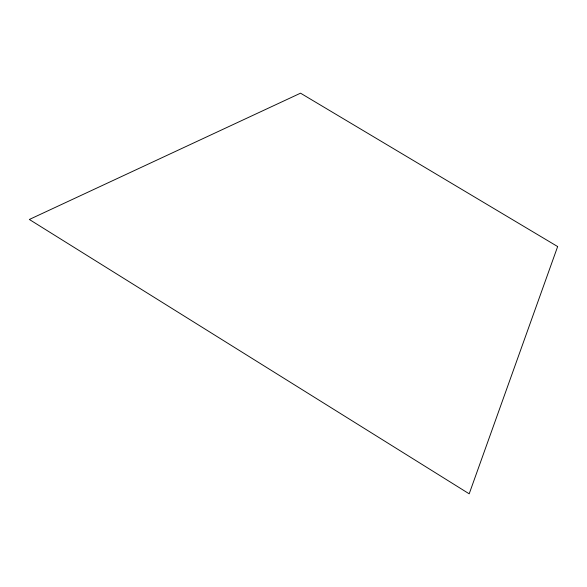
<?xml version="1.0" encoding="UTF-8"?>
<svg xmlns="http://www.w3.org/2000/svg" width="587" height="587" viewBox="0 0 587 587"><rect width="100%" height="100%" fill="white"/><g stroke="black" fill="none" stroke-linecap="round" stroke-linejoin="round"><path stroke-width="0.88" d="M557.65 246.562L469.196 493.821L29.35 219.472L300.529 93.179L557.65 246.562"/></g></svg>
